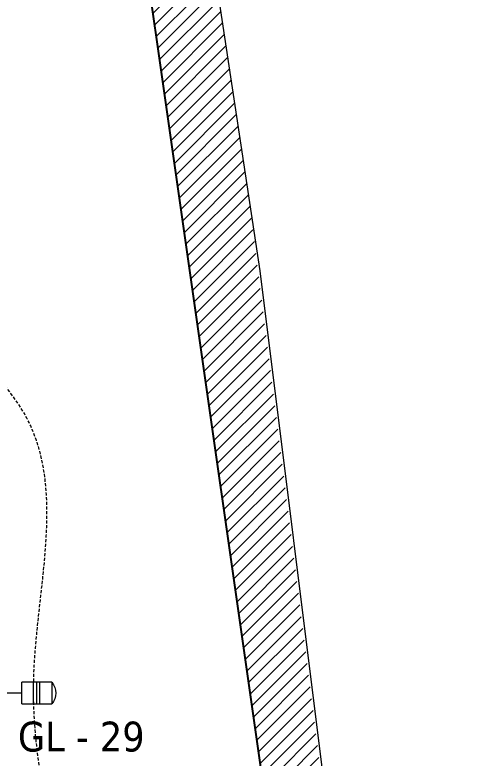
# Model space of a CAD drawing. Header units: inches. Extents: x 109699 to 44449955, y -10987 to 15824140.
# Drawn here: x 191547.8 to 191641.1, y -3267.9 to -3118.4 of the extents above; entities that cross this region are included whole.
import ezdxf

# ---------------------------------------------------------------- set-up
doc = ezdxf.new("R2010")
doc.units = ezdxf.units.IN
doc.header["$LTSCALE"] = 5
doc.header["$MEASUREMENT"] = 0
doc.linetypes.add('DASHED2', pattern=[0.375, 0.25, -0.125])
for name, color, linetype, lineweight in [('E-BK', 1, 'Continuous', 15), ('E-Con-Point', 5, 'DASHED2', 13), ('GL', 7, 'Continuous', 5), ('Ground foor outer wall', 7, 'Continuous', 25), ('HATCH2', 253, 'Continuous', 15), ('WALL-1', 8, 'Continuous', 9)]:
    doc.layers.add(name, color=color, linetype=linetype, lineweight=lineweight)
doc.styles.add('MtXpl_Tahoma', font='tahoma.ttf')

# ---------------------------------------------------------------- blocks, each defined once
blk = doc.blocks.new('bs')
at = {"layer": 'E-BK'}
for p, q in [((-793.6107616202517, 1425.531798899594), (-793.6107616202517, 1433.501113548989)), ((-787.8528887823031, 1433.501113548989), (-793.6107616202514, 1433.501113548989)), ((-787.8528887823031, 1433.501113548989), (-787.8528887823031, 1425.531798899594)), ((-793.6107616202517, 1425.531798899594), (-787.8528887823031, 1425.531798899594)), ((-790.7318252012774, 1425.531798899594), (-790.7318252012774, 1419.63482280183))]:
    blk.add_line(p, q, dxfattribs=at)
at = {"layer": 'E-BK', "color": 5}
for p, q in [((-793.6107616202517, 1430.362221329489), (-787.8528887823031, 1430.362221329489)), ((-793.6107616202517, 1429.516456224291), (-787.8528887823031, 1429.516456224291)), ((-793.6107616202517, 1428.670698148449), (-787.8528887823031, 1428.670698148449))]:
    blk.add_line(p, q, dxfattribs=at)
at = {"layer": 'E-BK'}
blk.add_arc((-790.7318252012773, 1430.221002702818), 4.364332946471941, 48.72674153202249, 131.2732584679775, dxfattribs=at)

msp = doc.modelspace()

# ---------------------------------------------------------------- hatches: boundary and pattern name
at = {"layer": 'HATCH2'}
h = msp.add_hatch(dxfattribs=at)
h.set_pattern_fill('ANSI31', color=256, scale=15, angle=-2.544443745170813e-14)
h.set_pattern_definition([(44.99999999999996, (174967.8919690646, 2531137.985496358), (-1.325825214724776, 1.325825214724777), [])])
edge = h.paths.add_edge_path()
edge.add_line((191574.1603273105, -3393.11951196641), (191574.1603273105, -3405.147079228742))
edge.add_arc((191554.0686921841, -3342.096043291202), 66.17482100353435, 287.6748282563311, 346.4007288213037)
edge.add_line((191618.3882353492, -3357.655712371508), (191608.8129049627, -3266.004473015017))
edge.add_line((191608.8129049627, -3266.004473015017), (191595.2882569712, -3158.065355993158))
edge.add_line((191595.2882569712, -3158.065355993158), (191562.8764109652, -2943.457435507144))
edge.add_line((191562.8764109652, -2943.457435507144), (191552.4424606996, -2888.717385327725))
edge.add_line((191552.4424606996, -2888.717385327725), (191549.8942951928, -2888.892131801977))
edge.add_line((191549.8942951929, -2888.892131801977), (191545.6671870895, -2889.182015734541))
edge.add_line((191545.6671870895, -2889.182015734541), (191542.8006391132, -2889.378596039305))
edge.add_line((191542.8006391131, -2889.378596039305), (191609.1824330924, -3353.134616567555))
edge.add_arc((191553.9626086745, -3340.098577581162), 56.73770634426707, 290.8537667393117, 346.7170746799674, ccw=False)

# ---------------------------------------------------------------- linework, layer by layer
at = {"layer": 'E-Con-Point', "ltscale": 0.5}
msp.add_spline([(191531.1767466675, -3659.788532685595, 0.5590410111768203), (191587.3046875, -3637.546875, 0.6832439349145716), (191602.95703125, -3628.1953125, 0.6832439349145716), (191617.73046875, -3605.37890625), (191624.52734375, -3566.1328125), (191575.7265625, -3386.7421875), (191572.9119810395, -3369.304684478221, 0.4783989405265523), (191564.8403254331, -3317.709452745945), (191551.6271283845, -3252.614481595286, 0.2846634290586749), (191550.33984375, -3199.6484375, 0.2846634290586749), (191526.0721206437, -3167.624387128682, 0.6882906862028894), (191524.953125, -3145.09765625, 0.6882906862028894), (191526.1450598215, -3054.962439762261, -0.09428638282484059), (191520.2999920681, -2958.144753783602, 0.9022312606696126)], degree=3, dxfattribs=at)
at = {"layer": 'Ground foor outer wall', "elevation": 15.01535293625372}
msp.add_lwpolyline([(191512.6673576701, -2891.445057058523), (191542.8006391131, -2889.378596039305), (191609.1824330924, -3353.13461656757, -0.2486945884959753), (191574.1603273105, -3393.11951196641)], format="xyb", dxfattribs=at)
at = {"layer": 'WALL-1'}
msp.add_lwpolyline([(191550.6197079707, -2878.818898212447), (191550.6197079707, -2878.818898212447), (191564.6965323065, -2955.263312255314), (191597.1083783125, -3169.871232741329), (191610.633026304, -3277.810349763187), (191630.1619928249, -3449.580448578394), (191644.0653581476, -3585.029801136165), (191664.1941345395, -3744.135978512282), (191675.3856284156, -3835.40874693664), (191680.6246377444, -3883.928132422085), (191678.2503808558, -3927.099831079415), (191669.21977882, -3957.826945758707), (191648.6276926454, -3992.483664249352), (191631.3702762547, -4018.511364481228)], dxfattribs=at)

# ---------------------------------------------------------------- block references
at = {"layer": 'E-BK', "color": 5, "xscale": -0.7528878284414805, "yscale": 0.7528878284501843, "zscale": 0.7528878284442684, "rotation": 269.9991720482258}
msp.add_blockref('bs', (190476.0069205169, -2659.434087733547, 0.2846634290586749), dxfattribs=at)

# ---------------------------------------------------------------- texts
at = {"layer": 'GL', "color": 7, "style": 'MtXpl_Tahoma'}
msp.add_text('GL - 29', height=6, rotation=359.9999999999999, dxfattribs=at).set_placement((191548.4709880931, -3266.523690076951, 0.2846634290586749))

doc.saveas('drawing.dxf')
